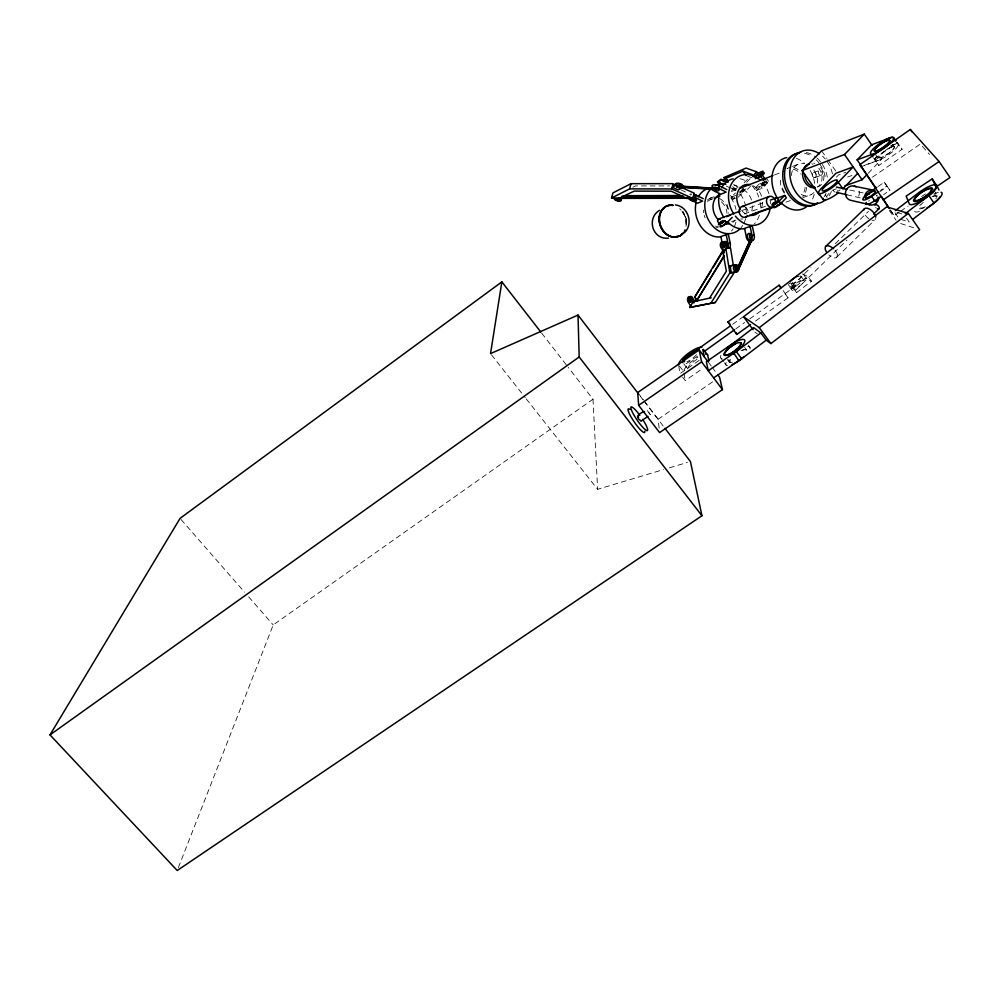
<?xml version="1.0" encoding="UTF-8"?>
<svg xmlns="http://www.w3.org/2000/svg" width="1000" height="1000" viewBox="0 0 1000 1000"><rect width="100%" height="100%" fill="white"/><g stroke="black" fill="none" stroke-linecap="round" stroke-linejoin="round"><path stroke-width="0.75" stroke-dasharray="5 3.75" d="M686.038 226.4C687.013 219.938 684.625 213.075 679.712 208.75M686.162 224.438L684.562 215.362L680.625 209.737M178.363 867.6L273.212 624.938L592.987 399.188L568.312 367.413M755.55 321.037L788.062 297.8L783.1 290.512M750.913 185.787L746.925 189.975L745.375 189.338M868.263 173.263L881.637 159.225L879.038 155.463M746.65 182.288L751.65 177.05M891.513 147.1L893.913 144.6A13.913 3.2 -34.7 0 1 895.688 148.9A13.913 3.2 -34.7 0 1 879.325 159.887L861.625 166.35M836.375 177.188L838.512 174.963L845.7 172.338M744.112 182.75L750.125 176.588M756.587 190.375L762.175 188.263L767.513 182.9A4.713 0.988 -35.9 0 0 767.362 181.287A4.713 0.988 -35.9 0 0 761.912 185.025L756.587 190.375L755.013 188.175L760.337 182.825L761.912 185.025L762.837 184.675M755.013 188.175L760.588 186.05L764.862 181.762M738.138 197.275L743.425 192.013A4.6 0.95 -36.1 0 0 743.975 190.238A4.6 0.95 -36.1 0 0 739.737 192.6M735.462 198.287L732.8 199.3L731.237 197.15L735.462 192.95M739.75 191.962L741.862 189.85L743.425 192.013M732.8 199.3L734.9 197.2M836.812 257.137L874.212 220.525M796.175 289.675L847.025 240M792.075 285.788L810.888 267.462M835.225 243.75L868.425 211.412M686.087 363.75L699.15 355.075M731.413 188L735.588 189.838L739.262 187.013M741.225 190.662L743.413 188.975M746.05 188.762L740.562 192.987A3.475 0.712 -36.1 0 1 739.087 194M788.6 285.5L793.413 288.163L808.263 276.762L811.462 281.188L796.612 292.575L791.762 289.875L788.6 285.5A9.338 2.475 -35.5 0 1 788.225 284.962M739.812 193.238L741.7 191.35L739.775 192.087M732.6 324.312L742.7 317.075M788.162 284.513L790.688 282.712M735.8 328.862L744.65 322.525M749.712 318.913L795.212 286.363L792.6 282.65M874.275 158.8L897.487 142.65L902.075 149.338L878.875 165.438L875.1 160.15A13.9 3.2 -34.7 0 1 877.113 156.012M875.1 160.15L878.85 157.537L877.425 155.225M872.425 177.2L920.288 144.062M699.188 360.363L679.963 373.65L678.8 366.3M878.025 186.55L884.3 182.225L886.888 185.938L880.537 190.312M879.762 191.725L887.3 186.537L889.912 190.3L883.562 194.662M682.588 377.125L685.225 380.6L703.162 368.237M659.125 428.125L658.175 419.212L713.15 381.512M889.925 209.587L894.137 215.637L899.212 212.175M900.487 211.3L908.1 206.1M921.587 196.525L925.487 193.95M932.987 196.575A10.625 2.825 -34 0 1 936.438 196.7L939.725 194.537M632.9 187.188L635.55 185.925L669.475 185.938M709.975 198.3L714.05 196.725M733.438 189.288L737.675 187.638M791.112 166.962L787.038 168.55A16.438 12.713 71.7 0 1 790.212 167.575M792.475 166.438L797.925 164.325M710 199.812L712.862 198.713M731.475 191.537L735.763 189.887M774.412 174.988L784.425 171.125M731.237 197.15L736.587 195.113M813.562 172.662L819.762 170.338M891.175 145.612L893.913 144.6M814.862 177.6L821.062 175.3M860.075 167.087L881.637 159.225M741.612 210.613L764.625 202.213M744.275 213.938L765.875 206.15M847.638 177.037L851.938 175.487M731.55 221.625L735.962 220.05M785.95 202.15L790.362 200.562M802.837 197.638L811.087 194.688M832.1 190.362L836.375 188.85M526.225 398.85L597.638 489.312L663.487 469.588M669.475 467.8L687.438 462.425M849.75 190.012L863.112 192.963M846.8 194.75L861.6 198.162M813.6 163.137L814.837 163.487M811.725 163.85L812.962 164.2M896.963 212.413L904.062 214.6M900.638 219.312L909.225 222.05L904.925 215.837M900.65 223.525L915.263 228.287M747.412 176.088L752.712 178.062M733.637 184.6L737.85 186.412M734.013 185.138L736.838 186.337M726.213 186.075L730.4 187.925M731.8 188.538L735.975 190.375L735.588 189.838M680.95 189.862L686.538 192.488M802.4 274.088A9.338 2.475 -35.5 0 1 803.288 274.225L808.263 276.762M803.288 274.225L806.45 278.612L811.462 281.188M754.862 332.088L757.337 333.85M922.337 146.363L929.513 154.438M181.088 519.538L244.55 592.15M248.65 596.825L273.212 624.938M788.062 297.8L782.875 290.837M896.425 142.075L902.075 149.338M795.212 286.363L793.775 284.438M491.488 354.837L525.262 397.625M541.725 333.2L567.362 366.188M637.7 392.55L643.288 399.825M644.212 401.037L658.175 419.212M640.375 396.3L643.2 399.988M644.15 401.225L663.988 427.062M679.438 365.962L683.737 371.662A14.663 4 -36.7 0 1 697.95 357.15M683.763 363.8L687.212 368.375M708.425 362.3L711.213 366.012M712.138 367.25L715.837 372.188M728.4 359.725L730.175 362.1M727.4 359.562L729.175 361.938M720.863 358.025L723.525 361.587M724.412 362.775L726.188 365.15M748.312 345.175L750.075 347.562M744.638 347.337L746.4 349.725M791.025 283.637L794.188 288.012L791.762 289.875A9.325 2.5 -35.5 0 1 796.688 282.938A9.325 2.5 -35.5 0 1 806.45 278.612M793.413 288.163L796.612 292.575M742.8 188.088L744.35 190.25M801.125 276.438L804.287 280.825A6.25 1.675 -35.5 0 1 796.8 287.525A6.25 1.675 -35.5 0 1 796.25 284.387A6.25 1.675 -35.5 0 1 804.287 280.825M766.988 179.112L768.562 181.312M765.925 180.688L767.513 182.9M760.537 183.538L762.125 185.738M760.588 186.05L762.175 188.263M793.35 283.837L792.262 282.288M825.225 194.8L826.737 196.938M821.587 150.812L826.925 158.438M827.825 159.713L835.837 171.15M894.975 212.763L898.363 217.638M889.3 210.475L896.038 220.15M874.775 153.312L879.325 159.887M873.587 157.963L878.875 165.438M884.3 182.225L889.912 190.3M892.862 144.812L894.375 147.012A9.312 2.15 -34.7 0 1 883.538 156.575A9.312 2.15 -34.7 0 1 882.062 153.075A9.312 2.15 -34.7 0 1 894.375 147.012M892.65 144.713L894.15 146.9M933.35 189.562L937.6 195.763A10.625 2.825 -34 0 0 932.05 196.5M934.737 194.225L936.438 196.7M896.688 142.238L898.188 144.438M890.788 210.575L894.137 215.637M683.988 373.15L685.225 380.6M592.987 399.188L597.638 489.312M837.225 254.887L837.225 256.163A7.612 3.787 45.2 0 1 832.025 257.15L830.438 256.188A7.788 3.875 45.2 0 1 828.913 254.938M745.425 207.162A5.587 4.412 71.8 0 1 748.15 213.375M806.4 152.537A27.237 20.962 71.8 0 1 816.175 157.387M817.163 158.238A27.237 20.962 71.8 0 1 821.6 163.287M822.362 164.425A27.237 20.962 71.8 0 1 827.588 178.863M826.012 193.312A27.237 20.962 71.8 0 1 825 195.562M822.5 156.175A27.363 21.012 71.8 0 1 825.288 159.075M826.95 161.25A27.363 21.012 71.8 0 1 832.5 174.125M831.388 191.412A27.363 21.012 71.8 0 1 828.825 196.238M876.488 195.912A2.788 2.6 -65.7 0 1 877.113 196.175M859.188 191.262A7.45 6.975 -66.2 0 1 859.362 193.15L859.062 195.037A7.287 6.825 -66.2 0 1 857.15 198.312M838 190.188A2.587 2.425 -66.6 0 1 837.325 191.325M834.95 192.013A2.587 2.425 -66.6 0 1 833.275 190.212M876.188 208A2.75 1.475 45 0 1 875.688 207.475M868.838 218.688A7.688 4.062 45 0 1 864.1 212.875M874.488 220.1A7.525 3.975 45 0 1 871.95 220.188M875.763 218.438A7.525 3.975 45 0 1 875.312 219.45M835.013 250.2A7.788 3.875 45.2 0 1 837.362 254.862M890.487 146.088A13.9 3.2 -34.7 0 1 897.938 144.275M885.2 150.525A9.312 2.15 -34.7 0 1 894 148.125A9.312 2.15 -34.7 0 1 881.488 157.4A9.312 2.15 -34.7 0 1 883.275 151.95M818.763 168.175A12.287 9.425 71.8 0 1 817.725 186.762M820.638 167.475A12.312 9.438 71.8 0 1 822.925 182.1M821.513 184.4A12.312 9.438 71.8 0 1 817.325 187.013M765 181.038A3.162 0.65 -35.9 0 1 761.35 183.55A3.162 0.65 -35.9 0 1 761.263 182.475M739.912 178.75A25.7 20.325 71.5 0 1 747.862 182.138M752.1 185.787A25.7 20.325 71.5 0 1 758.775 196.988M760.075 202.138A25.7 20.325 71.5 0 1 760.5 207.375M759.362 215.138A25.7 20.325 71.5 0 1 754.35 223.85M762.1 181.95A25.938 20.425 71.5 0 1 769.887 197.15M770.462 201.112A25.938 20.425 71.5 0 1 770.562 203.738M742.925 218.912A15.675 12.4 71.5 0 1 740.738 218.988M728.575 209.25A15.675 12.4 71.5 0 1 726.912 201.3M731.587 190.463A15.675 12.4 71.5 0 1 736.525 188.337M743.125 189.562A15.675 12.4 71.5 0 1 752.025 201.925M752.438 205.912A15.675 12.4 71.5 0 1 751.213 212.113M746.263 214.163A15.825 12.463 71.5 0 1 741.325 210.2M753.088 185.75A15.825 12.463 71.5 0 1 762.05 198.225M762.463 202.25A15.825 12.463 71.5 0 1 761.237 208.5M718.487 226.2A13.975 11.15 71.4 0 1 715.512 226.15M707.6 201.537A13.975 11.15 71.4 0 1 712.788 198.962M721.462 201.875A13.975 11.15 71.4 0 1 727.025 213.412M784.725 192.387A14.975 11.575 71.7 0 1 781.637 185.275M793.275 169.25A14.975 11.575 71.7 0 1 800.938 174.137M805.1 187.25A14.975 11.575 71.7 0 1 802.362 194.762M804.55 153.275A27.2 20.938 71.8 0 1 812.262 156.575M816.25 159.85A27.2 20.938 71.8 0 1 818.925 162.887M819.737 163.988A27.2 20.938 71.8 0 1 825.713 179.55M796.438 158.363A26.95 20.838 71.7 0 1 804.325 163.188M810.2 170.475A26.95 20.838 71.7 0 1 814.663 183.575M814.2 194.25A26.95 20.838 71.7 0 1 812.062 200.113M784.225 193.113A16.438 12.713 71.7 0 1 780.85 177.025M793.612 167.712A16.438 12.713 71.7 0 1 800.138 171.125M806.587 187.463A16.438 12.713 71.7 0 1 802.8 196.588M813.8 192.65A16.587 12.775 71.8 0 1 798.888 193.038M791.312 175.575A16.587 12.775 71.8 0 1 804.538 163.5M813.825 170.025A16.587 12.775 71.8 0 1 817.2 186.125M689.638 194.262A4.612 1.85 13.3 0 1 691.438 193.988M690.487 195.087A3.088 1.238 13.3 0 1 691.388 194.725M740.062 192.75A3.075 0.637 -36.1 0 1 743.1 191.15A3.075 0.637 -36.1 0 1 741.825 192.987A3.075 0.637 -36.1 0 1 738.562 194.913M742.825 188.675A4.6 0.938 -36.1 0 1 742.463 189.2M732.525 186.75A25.362 20.162 71.4 0 1 736.188 189.412M740.413 194.075A25.362 20.162 71.4 0 1 745.638 205.987M745.875 207.275A25.362 20.162 71.4 0 1 746.162 214.975M745.55 218.65A25.362 20.162 71.4 0 1 743.462 224.2M742.75 225.425A25.362 20.162 71.4 0 1 740.163 228.713M730.825 197.725A25.15 20.062 71.4 0 1 736.012 209.525M735.913 222.075A25.15 20.062 71.4 0 1 733.838 227.587M733.125 228.812A25.15 20.062 71.4 0 1 731.462 231.062M718.213 227.362A15.337 12.237 71.4 0 1 716.025 227.225M705.138 217.862A15.337 12.237 71.4 0 1 704.225 215.338M703.688 212.725A15.337 12.237 71.4 0 1 703.512 210.087M707.337 200.188A15.337 12.237 71.4 0 1 713.037 197.362M719.55 198.538A15.337 12.237 71.4 0 1 728.662 213.225M730.125 195.475A15.475 12.3 71.4 0 1 734.7 199.788M734.538 220.95A15.475 12.3 71.4 0 1 732.837 222.338M824.175 196.75A13.662 3.2 -35.1 0 1 825.8 194.862M840.05 189.838A9.15 2.138 -35.1 0 1 838.562 191.25M827.125 197.35A9.15 2.138 -35.1 0 1 831.825 191.038M696.587 354.637A9.838 2.637 -36.7 0 1 686.95 361.838M687.675 368.95A9.825 2.675 -36.7 0 1 699.188 358.162M741.012 350.75A10.225 2.9 -36.2 0 1 745.25 352.663M730.688 362.663A10.225 2.9 -36.2 0 1 729.9 359.675M747.738 346.538A15.263 4.325 -36.2 0 1 750 348.988M722.113 358.462A15.288 4.25 -36.3 0 1 720.875 355.35M742.412 350.2A10.225 2.9 -36.2 0 1 746.475 351.5M732.375 362.25A10.225 2.9 -36.2 0 1 732.3 357.337M727.45 365.6A15.263 4.325 -36.2 0 1 726.175 362.438M868.662 201.2A6.15 1.525 -34.7 0 1 869.3 200.375M876.438 195.463A6.15 1.525 -34.7 0 1 877.412 195.175M933.675 194A15.85 4.213 -34 0 1 939.212 192.175M925.362 206.775A10.625 2.825 -34 0 1 923.238 202.325M919.375 211.475A15.85 4.213 -34 0 1 914.35 211.188M936.45 197.575A10.625 2.825 -34 0 1 935.85 198.787M924.1 207.725A10.625 2.825 -34 0 1 920.5 204.775M800.275 275.988A6.25 1.663 -35.5 0 1 796.912 281.212A6.25 1.663 -35.5 0 1 790.875 282.7M798.263 276.588A6.25 1.663 -35.5 0 1 799.388 276.163M686.65 223.412A16.4 13.288 70.9 0 0 682.825 211.525A16.363 13.262 70.9 0 1 684.912 215.2M685.438 216.513A16.363 13.262 70.9 0 1 686.625 223.412M650.288 414.575L646.825 409.963L650.288 414.575M766.762 181.213L765.263 182.662L766.762 181.213M814.338 177.613L813.812 177.475A2.55 1.963 71.8 0 1 814.087 172.638L814.613 172.787A2.55 1.963 71.8 0 1 814.338 177.613M820.55 175.325L820.013 175.175A2.562 1.963 71.8 0 1 820.288 170.312L820.812 170.463A2.562 1.963 71.8 0 1 820.55 175.325M792.125 287.113A2.825 1.312 45.3 0 0 795.9 289.875A2.825 1.312 45.3 0 0 794.362 286.2A2.825 1.312 45.3 0 0 792.125 287.113M763.475 185.512A3.162 0.663 -35.9 0 0 767.288 182.188A3.162 0.663 -35.9 0 0 763.35 184.2A3.162 0.663 -35.9 0 0 763.475 185.512"/><path stroke-width="1.5" d="M644.5 411.562C635.875 414.162 636.625 418.888 640.9 420.588M540.775 331.975L501.863 281.875L490.525 353.612L578.025 315.075L638.475 393.837M864.438 197.562L864.762 195.6A7.55 7.05 -65.8 0 1 871.912 189.95L873.775 190.2L852.65 185.875A7.287 6.825 -66.2 0 0 845.738 191.325L845.438 193.212A7.45 6.975 -66.2 0 0 850.362 200.238L871.375 205.075A7.55 7.05 -65.8 0 0 878.525 199.438L878.85 197.488M680.812 187.312L680.288 186.112L680.812 187.312L716.513 189.5L716.025 188.287L681.85 186.2M716.513 189.5L716.025 188.287M726.225 192.138L718.763 188.388L719.388 185.85A4.725 1.938 13 0 0 713.763 184.838A4.725 1.938 13 0 0 712.438 186.925M702.663 201.188L695.312 197.55L695.938 195.05A4.612 1.85 13.3 0 0 693.737 194.275M682.163 186.175L681.688 188.075L678.175 189.887L672.25 187.213L675.738 185.387A3.538 1.438 13.6 0 1 680.475 185.812A3.538 1.438 13.6 0 1 681.688 188.075L680.713 187.638M611.587 198L629.637 188.875L671.812 188.938L673.15 183.663L631 183.675L612.925 192.9L611.587 198L619.625 198.038L634.2 191.112L671.213 191.2L686.612 198.388L692.862 198.425A2.338 0.938 13.3 0 0 695.438 198.65A3.088 1.238 13.3 0 1 692.412 199.775M675.738 185.387L676.225 183.487A3.538 1.438 13.6 0 1 680.55 183.75A3.538 1.438 13.6 0 1 682.525 185.888M629.637 188.875L631 183.675M611.95 196.588L614.987 199.662A3.388 1.325 14.5 0 0 619.412 201.213A3.388 1.325 14.5 0 0 620.837 199.7L621.325 197.862A3.388 1.325 14.5 0 1 620.6 199.338M684.488 231.137L685.025 229.875M737.6 267.762L749.688 241.012M737.837 267.725L749.925 240.975M664.925 428.3L690.425 461.525L701.95 515.75L177.225 870.512L50 734.887L180.062 518.362L501.863 281.875M723.95 256.65L696.725 300.6L694.663 297.213L723.675 249.3M711.312 270.5L694.663 297.213M712.925 267.838L723.413 250.538M696.725 300.6L724.212 255.4M723.162 246.65L722.712 247.4A3.462 2.112 82.3 0 1 722.337 246.663M690.275 301.125L689.85 301.825A3.325 1.95 80.8 0 1 689.5 301.1M689.663 307.462L710.837 303.263L729.837 272.962L734.425 272.213L715.362 302.475L689.663 307.462L693.213 301.688L711.213 297.787M733.438 266.1L730.475 247.763L725.875 248.463L723.062 253.05L726.338 271.2L709.7 297.875M684.4 232.775C693.713 224.013 688.375 206.4 675.413 204.925M682.55 233.612L681.7 234.45M662.825 208.85L666.075 206.325L669.775 205.338M759.987 175.575C758.475 177.975 765.113 173.363 762.675 173.663M780.913 287.525L779.1 285.212L727.862 321.95L736.8 334.425L750.55 324.6M779.1 285.212L780.725 287.775M759.075 174.575L758.388 174.65L762.2 171.95L758.475 175.2L754.087 177.1M757.887 178.45L759.887 176.35M844.95 185.812L862.087 179.75L867.225 174.338M752.65 176.012L756.65 171.825L758.263 174.088M754.987 176.15L757.712 173.3L762.113 171.4A3.487 0.712 -36 0 1 762.5 172.35A3.487 0.712 -36 0 1 758.475 175.2L759.65 176.838A3.487 0.712 -35.9 0 0 763.675 173.988A3.487 0.712 -35.9 0 0 763.275 173.038M857.675 173.412L842.9 188.837L838.337 182.325L853.15 166.938L836 173.238L821.275 188.45A13.675 3.137 -35.2 0 0 822.337 193.113A13.675 3.137 -35.2 0 0 838.337 182.325M857.113 159.875L871.663 144.787L889.412 138.05A13.925 3.15 -34.7 0 1 891.137 142.275A13.925 3.15 -34.7 0 1 874.775 153.312L857.113 159.875L861.625 166.35M819.25 194.913L802.075 170.637L844.488 154.512L864.3 134.137L872.1 145.425M774 203.012L773.012 203.375A5.038 1.113 -35.8 0 0 773.2 205.162A5.038 1.113 -35.8 0 0 779.05 201.188L784.7 195.438L786.375 197.787L780.738 203.55A5.038 1.125 -35.7 0 1 775.3 207.35A5.038 1.125 -35.7 0 1 774.062 206.425M802.075 170.637L821.587 150.812L864.3 134.137M720.562 225.588A4.775 1.025 -36.3 0 0 721.55 226.55A4.775 1.025 -36.3 0 0 726.688 222.938L732.2 217.4M680.95 235.188L683.3 232.875M873.562 214.088L879.087 208.688M659.475 210.338C646.2 218.375 652.55 240.113 668.45 238.1M825.575 246.588L864.163 209.075M730.075 326.112L683.35 359.575L684.513 361.725M720.387 182.5L718.575 184.275L720.362 183.562M722.038 184.237L717.487 181.887L720.975 179.2L728.012 182.2M717.85 182.4L721.35 179.713L726.975 182.125M722.812 180.338L724.887 178.725L726.287 179.3L727.412 180.85L725.325 182.463M723.15 181.713L726.287 179.3M753.125 329.725L743.575 316.762L886.775 206.85L908.312 213.388L919.638 229.725L770.938 343.575L765.987 340.037M895.337 210.613L918.475 192.862A15.875 4.138 -34.1 0 1 935.975 184.775A15.875 4.138 -34.1 0 1 928.863 195.575L905.238 213.7M743.575 316.762L759.237 327.675L908.312 213.388M912.938 219.2L934.013 203.062A15.85 4.213 -34 0 0 941.012 192.2M726.675 348.45A15.288 4.25 -36.3 0 1 729.675 345.988L753.737 327.625L760.85 332.925L766.175 340.163L741.7 358.812A15.263 4.325 -36.2 0 1 732.075 364.525M733.062 353.938A15.288 4.25 -36.3 0 0 736.35 351.613L760.85 332.925M760.512 176.2L761.975 174.788L765.163 179.075M679.338 236.163L679.887 235.763L675.65 237.2M50 734.887L579.175 356.975L578.025 315.075M704.2 351.463L734.538 329.762M889.087 208.388L859.912 164.6L910.337 129.488L939.1 161.513L950 177.5L937.3 186.175M707.812 361.488L699.175 349.963L637.7 392.55L638.65 405.337L659.6 432.575L722.45 389.625L719.538 377.125L717.688 374.65M876.762 187.425L869.225 192.625A9.175 2.263 -34.7 0 0 862.887 199.737A9.175 2.263 -34.7 0 0 871.65 196.438L878 192.062M638.65 405.337L701.6 361.875L699.175 349.963M866.312 202.362A9.175 2.288 -34.7 0 0 867.525 204.312A9.175 2.288 -34.7 0 0 874.675 200.775L881.025 196.412M883.188 199.925L939.1 161.513M641 421.175L647.962 416.388M713.637 377.912L738.787 360.65A15.263 4.325 -36.2 0 0 744 356.562M932.175 178.925L906.162 196.1L909.25 203.812A15.875 4.138 -34.1 0 0 924.188 198.988A15.875 4.138 -34.1 0 0 935.725 186.375L932.175 178.925L937.188 186.25M672.725 185.312L676.225 183.487M727.15 181.863L724.025 177.537L746.05 168.075L756.65 171.825M755.25 178.725L759.65 176.838M724.025 177.537L725.938 178.3L742.913 171.175L752.138 174.537M701.35 201.7L697.412 203.225L690.088 199.6A4.612 1.85 13.3 0 1 688.213 197.512M724.85 192.662L720.738 194.262L713.3 190.538A4.725 1.925 13 0 1 712.3 187.587A4.725 1.925 13 0 1 718.763 188.388M714.3 198.162L720.025 195.95M740.062 188.225L772.975 175.538M637.55 416.35L638.65 417.113M741.95 206.537L769.375 196.438M718.6 219.013L740.163 211.137M770.375 200.113L776.125 198.025M726.45 216.675L730.575 215.162M778.65 197.638L784.7 195.438M720.475 222.362L719.575 222.688A4.775 1.025 -36.3 0 0 719.55 224.462A4.775 1.025 -36.3 0 0 725.062 220.7L726.688 222.938M728.612 222.688L725.662 223.738A15.475 12.3 71.4 0 0 728.85 223.863M752.138 214.262L774.188 206.363M777.125 205.3L781.538 203.725M745.35 217.188L772.862 207.35M729.15 248.3A4.575 2.788 82.3 0 0 730.225 243.312L728.363 234.375L726.175 234.7L720.85 236.55L722.712 245.463A4.588 2.788 82.3 0 0 723.538 247.562M750.125 226.45L744.562 228.388L746.462 237.488A4.688 2.913 82.6 0 0 750.212 241.112A4.688 2.913 82.6 0 0 752.038 235.6L750.125 226.45L752.337 226.125L754.25 235.263A4.688 2.913 82.6 0 1 753.675 239.688A4.688 2.913 82.6 0 1 750.888 240.625M722.712 245.463L723.587 245.162M746.462 237.488L747.387 237.175M730.163 265.863L736 264.812A3.487 2.138 81.6 0 1 738.662 267.863A3.487 2.138 81.6 0 1 737.113 271.688L731.275 272.725L730.163 265.863L731.812 265.6M710.837 303.263L715.362 302.475M693.213 301.688L697.7 300.912M691.3 307.188L688.238 302.1A3.325 1.95 80.8 0 1 688 297.45A3.325 1.95 80.8 0 1 690.825 297.875L692.425 297.6L694.737 301.413M737.113 271.688L735.462 271.962A3.487 2.138 81.6 0 0 737.013 268.125A3.487 2.138 81.6 0 0 734.35 265.075L736 264.812L736.188 265.938M669.112 236.012L672.65 237.15M724.3 252.838L721.062 247.662A3.475 2.1 82.3 0 1 720.837 242.787A3.475 2.1 82.3 0 1 723.85 243.088L725.5 242.838L728.75 248.025M727.525 247.975A4.588 2.788 82.3 0 0 728.05 243.65L730.225 243.312M752.038 235.6L754.25 235.263M625.15 195.675L680.438 195.538M621.925 196.287L683.363 196.15M621.013 197.75L690.025 197.638M620.862 198.363L689.875 198.263M688.088 197.475L691.025 199.6M614.987 199.662L615.95 199.675M672.513 237.162L679.7 236.025A16.4 13.288 70.9 0 0 684.1 232.1M672.163 205.387C675.113 205.55 667.85 204.9 667.3 205.787C662.913 207.413 660.1 211.612 659.262 216.088C658.012 224.037 662.025 233.1 669.663 236.262M680.225 186.375L715.962 188.562M680.875 187.037L683.988 187.225M687.087 187.425L716.575 189.225M672.225 237.075L673.263 237.175M836.375 187.062L846.775 189.35M866.087 193.612L869.05 194.275M836.438 192.35L846.8 194.75M814.825 187.138L812.288 186.438A12.312 9.438 71.8 0 1 804.438 173.975M726.012 180.287L727.412 180.85M719.912 182.838L719.688 182.738A3.312 0.637 -36.3 0 0 717.7 184.988A3.312 0.637 -36.3 0 0 720.362 183.825M717.487 181.887L723.05 184.338M671.812 188.938L692.862 198.425L694.188 193.162L681.562 187.463M695.938 195.05L703.275 198.7M719.388 185.85L726.838 189.6M683.35 359.575L684.5 360.812M729.675 345.988L730.763 346.9M727.962 321.863L729.925 324.062M618.837 197.638L620.837 199.7M693.363 196.45L696.2 199.625A3.487 1.4 13.3 0 1 694.525 201.188A3.487 1.4 13.3 0 1 690 199.587M693.838 194.562L695.725 196.688M872.788 156.725L870.575 153.6A13.925 3.15 -34.7 0 1 880.088 143.162A13.925 3.15 -34.7 0 1 893.413 137.688L895.863 140.662M579.175 356.975L701.95 515.75M701.6 361.875L722.45 389.625M703.363 349.4L707.663 355.138L708.925 360.925M736.35 351.613L741.7 358.812M738.787 360.65L733.037 351.987M760.35 175.963L763.688 180.5M759.237 327.675L770.938 343.575M725.938 178.3L728.288 181.562M742.913 171.175L746.087 175.588M779.05 201.188L780.738 203.55M818.487 193L823.037 199.438M844.488 154.512L862.087 179.75M871.65 196.438L874.675 200.775M859.912 164.6L875.75 187.8M928.863 195.575L934.013 203.062M893.413 137.688L895.675 140.975M910.337 129.488L912 131.925M881.6 196.663L888.288 206.788M723.85 243.088L727.1 248.275M695.875 298.25L697.25 300.512M690.825 297.875L693.888 302.962M736.15 332.912L736.888 334.338M937.8 187.512L939.013 190.037M702.8 349.675L704.312 356.825M726.175 234.7L728.05 243.65M725.875 248.463L729.837 272.962M773.9 206.812A5.725 4.475 71.9 0 1 767.438 204.613A5.725 4.475 71.9 0 1 768.325 196.975A5.725 4.475 71.9 0 1 774.788 199.188M747.225 215.8A5.587 4.412 71.8 0 1 741.513 216.3A5.587 4.412 71.8 0 1 739.325 209.462A5.587 4.412 71.8 0 1 744.275 206.6M720.175 222.587A1.975 1.575 71.7 0 1 717.987 221.988A1.975 1.575 71.7 0 1 718.012 219.387A1.975 1.575 71.7 0 1 720.2 219.537M817.138 203.725A27.237 20.962 71.8 0 1 786.175 185.075A27.237 20.962 71.8 0 1 800.8 152.3M825.95 199.475A27.363 21.012 71.8 0 1 797.738 194.688A27.363 21.012 71.8 0 1 792.8 159.863A27.363 21.012 71.8 0 1 819.45 153.775M878.037 197.175A2.788 2.6 -65.7 0 1 873.775 200.538M869.525 204.825A7.713 7.212 -65.8 0 1 867.812 204.075M854.438 186.112A7.45 6.975 -66.2 0 1 856.1 186.838M874.9 205.312A2.75 1.475 45 0 1 877.237 205.075A2.75 1.475 45 0 1 879.275 208.012A2.75 1.475 45 0 1 877.312 208.762M863.737 210.087A7.525 3.975 45 0 1 869.05 208.85L870.65 209.788A7.688 4.062 45 0 1 875.8 217.15M826.425 251.9A7.788 3.875 45.2 0 1 825.2 248.837L825.188 247.562A7.612 3.787 45.2 0 1 830.362 246.513L831.95 247.488A7.788 3.875 45.2 0 1 833.625 248.725M815.45 187.7A12.287 9.425 71.8 0 1 812.95 187.825L810.413 187.125A12.287 9.425 71.8 0 1 802.575 174.688A12.287 9.425 71.8 0 1 809.225 163.95M806.875 165.812A12.312 9.438 71.8 0 1 808.8 164.15M736.55 270.538A2.338 1.438 81.6 0 1 735.212 268.812A2.338 1.438 81.6 0 1 735.537 266.388M737.6 266.875A2.338 1.438 81.6 0 1 737.825 267.4M737.825 269.7A2.338 1.438 81.6 0 1 737.588 270.113M689.325 297.812A3.325 1.95 80.8 0 1 692.425 297.6M691.587 301.9A2.225 1.312 80.8 0 1 689.95 300.375A2.225 1.312 80.8 0 1 690.375 297.712M691.375 297.638A2.225 1.312 80.8 0 1 692 298.3M722.487 242.537A3.462 2.112 82.3 0 1 725.5 242.838M724.575 247.387A2.325 1.412 82.3 0 1 722.75 245.588A2.325 1.412 82.3 0 1 723.625 242.862M724.362 242.938A2.325 1.412 82.3 0 1 725.037 243.588M680.325 185.912A2.362 0.963 13.6 0 1 678.025 185.45M679.225 183.85A2.362 0.963 13.6 0 1 680.85 184.475M620.55 198.125A2.263 0.887 14.5 0 1 617.712 198.575M724.562 220.575A3.2 0.688 -36.3 0 1 720.238 223.625A3.2 0.688 -36.3 0 1 721.637 221.35M722.312 220.863A3.2 0.688 -36.3 0 1 722.987 220.425M726.45 222.425A3.2 0.688 -36.3 0 1 723.925 224.775A3.2 0.688 -36.3 0 1 721.413 225.863M751.587 239.325A3.137 1.95 82.6 0 1 749.587 236.85A3.137 1.95 82.6 0 1 750.35 233.425M717.125 188.325A3.162 1.3 13 0 1 715.537 187.95M718.487 186.2A3.162 1.3 13 0 1 719.075 186.55M764.975 179.462A4.713 0.975 -35.9 0 1 765.788 179.088M770.3 207.6A25.938 20.425 71.5 0 1 756.475 224.913A25.938 20.425 71.5 0 1 735.387 216.137M733.838 213.988A25.938 20.425 71.5 0 1 733.288 181.125A25.938 20.425 71.5 0 1 760.275 180.175M744.975 228.688A25.7 20.325 71.5 0 1 727.212 221.675M723.95 217.6A25.7 20.325 71.5 0 1 719.425 193.45M721.6 187.8A25.7 20.325 71.5 0 1 733.175 178.787M758.675 212.4A15.825 12.463 71.5 0 1 749.587 215.275M740.5 209.15A15.825 12.463 71.5 0 1 737.812 191.875A15.825 12.463 71.5 0 1 749.775 184.6M777.325 200.613A3.375 0.75 -35.8 0 1 778.213 201.388A3.375 0.75 -35.8 0 1 773.962 204.275A3.375 0.75 -35.8 0 1 774.562 202.488M775.225 201.95A3.375 0.75 -35.8 0 1 775.938 201.438M780.15 203.425A3.375 0.75 -35.7 0 1 779.737 203.9M779.175 204.425A3.375 0.75 -35.7 0 1 776.4 206.312M775.812 206.562A3.375 0.75 -35.7 0 1 774.938 206.513M817.613 202.887A27.2 20.938 71.8 0 1 784.925 187.438A27.2 20.938 71.8 0 1 798.95 153.025M806.575 206.725A26.95 20.838 71.7 0 1 780.788 202.4M777.425 198.1A26.95 20.838 71.7 0 1 786.712 157.562M724.55 247.1A3.075 1.863 82.3 0 1 723.512 243.588M723.938 242.275A3.075 1.863 82.3 0 1 726.413 242.25A3.075 1.863 82.3 0 1 727.087 246.238M725.763 244.825A3.062 1.875 82.3 0 1 726.488 241.5M693.6 194.875A3.088 1.238 13.3 0 1 695.075 195.4M690.375 198.925A3.088 1.238 13.3 0 1 689.95 198.562M694.275 197.113A4.612 1.85 13.3 0 1 695.312 197.55M740.163 228.713A25.362 20.162 71.4 0 1 710.713 223.588A25.362 20.162 71.4 0 1 711.112 188.688M715.475 185.562A25.362 20.162 71.4 0 1 725.9 184.213M721.287 236.838A25.15 20.062 71.4 0 1 701.287 227.062A25.15 20.062 71.4 0 1 696.15 202.425M698.312 196.887A25.15 20.062 71.4 0 1 706.012 189.325M708.462 188.363A25.15 20.062 71.4 0 1 711.038 187.8M718.3 219.812A15.475 12.3 71.4 0 1 719.463 194.625M838.025 193.125A13.662 3.2 -35.1 0 1 826.888 199.6A13.662 3.2 -35.1 0 1 823.225 198.312M644.8 431.238A14.338 2.525 55.3 0 1 643.012 432.038L641.413 430.725A14.338 2.525 55.3 0 1 630.325 415.613A14.338 2.525 55.3 0 1 629.963 409.438M642.663 419.375A14.338 2.5 55.3 0 1 645.837 430.1L644.25 428.787A14.338 2.5 55.3 0 1 633.162 413.663A14.338 2.5 55.3 0 1 632.762 407.5L634.35 408.85A14.338 2.5 55.3 0 1 639.85 415.312M678.575 364.825A14.675 3.925 -36.7 0 1 688.2 353.413A14.675 3.925 -36.7 0 1 701.862 347.438M682.9 362.663A9.838 2.637 -36.7 0 1 686.975 356.037A9.838 2.637 -36.7 0 1 697.188 350.325M705.6 354.125A14.663 4 -36.7 0 1 707.663 355.138M741.112 342.575A10.237 2.85 -36.3 0 1 741.162 344.338M740.337 345.712A10.237 2.85 -36.3 0 1 739.013 347.3M737.262 349A10.237 2.85 -36.3 0 1 724.65 354.688A10.237 2.85 -36.3 0 1 735.1 344.062M939.963 196.925A15.85 4.213 -34 0 1 926.95 207.938M790.2 281.562A9.338 2.475 -35.5 0 1 797.513 275.95M676.4 237.075A16.4 13.288 70.9 0 1 663.2 230.738A16.4 13.288 70.9 0 1 659.862 214.7L661.3 211.088A16.4 13.288 70.9 0 1 673.263 205.2M682.525 233.938A16.363 13.262 70.9 0 1 663.213 230.7A16.363 13.262 70.9 0 1 663.55 208.188M751.388 240.925L738.65 269.088L751.388 240.925M731.062 344.7L706.363 361.75L708.275 370.763L733.425 353.45A15.288 4.25 -36.3 0 0 744.788 340.438A15.288 4.25 -36.3 0 0 731.062 344.7M775.1 199.438A2.087 1.625 71.9 0 0 777.387 201.988A2.087 1.625 71.9 0 0 777.788 198.588A2.087 1.625 71.9 0 0 775.1 199.438M877.513 150.612A9.325 2.112 -34.7 0 0 889.712 140.938A9.325 2.112 -34.7 0 0 878.725 145.45A9.325 2.112 -34.7 0 0 877.513 150.612M733.65 267.062A2.338 1.425 81.6 0 0 734.9 270.812A2.338 1.425 81.6 0 0 736.175 267.675A2.338 1.425 81.6 0 0 733.65 267.062M688.325 298.712A2.237 1.312 80.8 0 0 689.638 302.2A2.237 1.312 80.8 0 0 690.638 299.062A2.237 1.312 80.8 0 0 688.325 298.712M721.162 244.1A2.325 1.412 82.3 0 0 722.562 247.688A2.325 1.412 82.3 0 0 723.637 244.35A2.325 1.412 82.3 0 0 721.162 244.1M677.062 187.087A2.375 0.963 13.6 0 0 680.95 187.438A2.375 0.963 13.6 0 0 678.15 185.662A2.375 0.963 13.6 0 0 677.062 187.087M616.275 199.938A2.275 0.887 14.5 0 0 620.013 200.413A2.275 0.887 14.5 0 0 617.45 198.688A2.275 0.887 14.5 0 0 616.275 199.938M691.775 200.125A2.338 0.938 13.3 0 0 695.375 200.15A2.338 0.938 13.3 0 0 692.15 198.55A2.338 0.938 13.3 0 0 691.775 200.125M747.475 234.825A3.137 1.95 82.6 0 0 749.388 239.662A3.137 1.95 82.6 0 0 750.888 235.15A3.137 1.95 82.6 0 0 747.475 234.825M714.2 190.175A3.162 1.288 13 0 0 719.112 190.188A3.162 1.288 13 0 0 714.788 188.012A3.162 1.288 13 0 0 714.2 190.175M826.462 189.85A9.162 2.1 -35.2 0 0 837.325 180.3A9.162 2.1 -35.2 0 0 825.5 186.088A9.162 2.1 -35.2 0 0 826.462 189.85M878.988 149.987A9.325 2.112 -34.7 0 0 889.85 140.425A9.325 2.112 -34.7 0 0 877.562 146.537A9.325 2.112 -34.7 0 0 878.988 149.987M728.787 354.462A10.237 2.85 -36.3 0 0 740.638 343.25A10.237 2.85 -36.3 0 0 727.337 349.438A10.237 2.85 -36.3 0 0 728.787 354.462M868.625 197.362A6.15 1.512 -34.7 0 0 875.5 191.025A6.15 1.512 -34.7 0 0 867.2 195.175A6.15 1.512 -34.7 0 0 868.625 197.362M920.325 199.3A10.637 2.775 -34.1 0 0 932.5 188.325A10.637 2.775 -34.1 0 0 918.112 195A10.637 2.775 -34.1 0 0 920.325 199.3M919.062 200.263A10.637 2.775 -34.1 0 0 931.338 189.262A10.637 2.775 -34.1 0 0 917.013 195.837A10.637 2.775 -34.1 0 0 919.062 200.263"/></g></svg>
